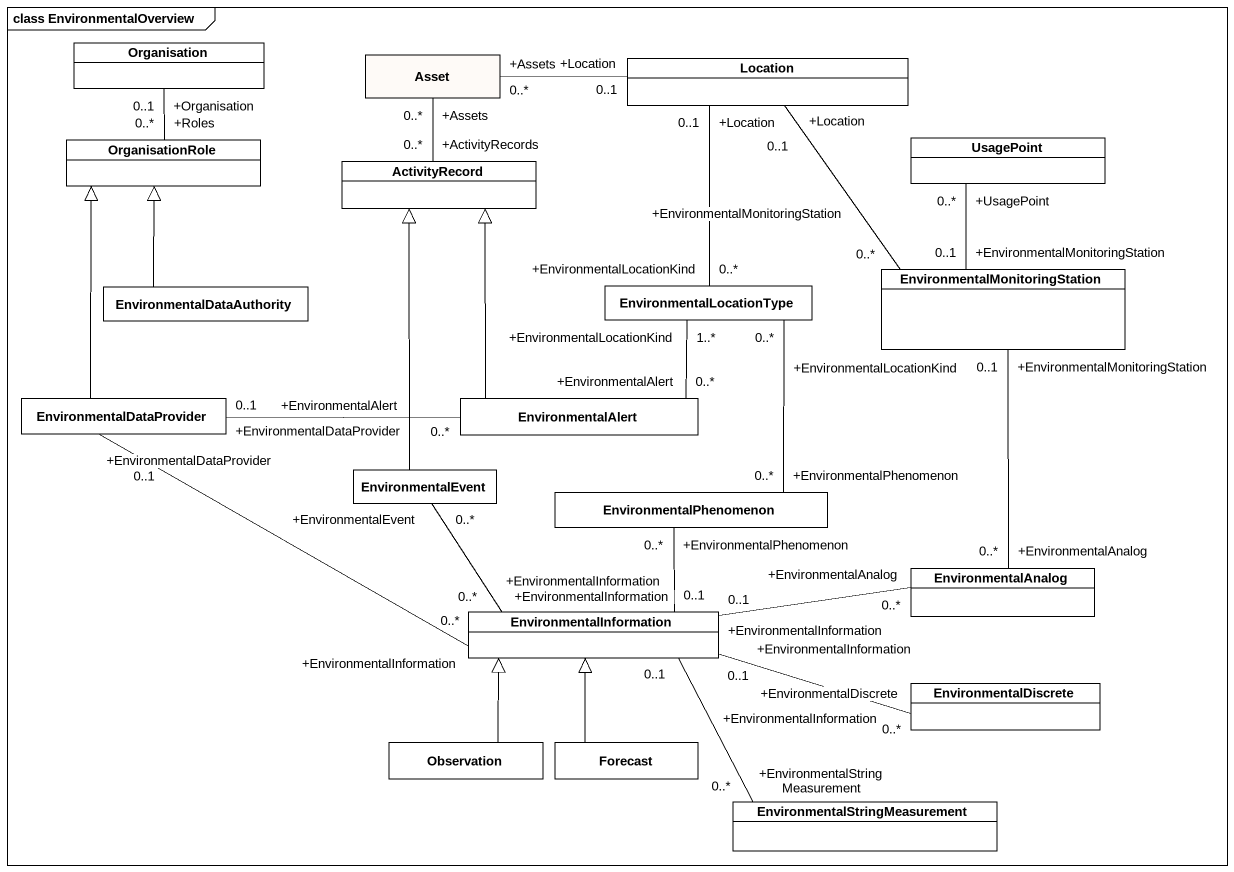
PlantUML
@startuml
mainframe class EnvironmentalOverview
hide circle
hide empty members
class Organisation
class Asset #FEFAF7
class Location
class OrganisationRole
class UsagePoint
class ActivityRecord
class EnvironmentalDataAuthority
class EnvironmentalLocationType
class "EnvironmentalMonitoringStation" as EnvironmentalMonitoringStati
class EnvironmentalDataProvider
class EnvironmentalAlert
class EnvironmentalEvent
class EnvironmentalPhenomenon
class EnvironmentalInformation
class EnvironmentalAnalog
class EnvironmentalDiscrete
class Observation
class Forecast
class "EnvironmentalStringMeasurement" as EnvironmentalStringMeasureme
Asset "+Assets\n0..*" -right- "+Location\n0..1" Location
Asset "+Assets\n0..*" -- "+ActivityRecords\n0..*" ActivityRecord
OrganisationRole "+Roles\n0..*" -up- "+Organisation\n0..1" Organisation
EnvironmentalDataAuthority -up-|> OrganisationRole
EnvironmentalLocationType "+EnvironmentalLocationKind\n0..*" -up- "+Location\n0..1" Location
EnvironmentalMonitoringStati "+EnvironmentalMonitoringStation\n0..*" -up- "+Location\n0..1" Location
EnvironmentalMonitoringStati "+EnvironmentalMonitoringStation\n0..1" -up- "+UsagePoint\n0..*" UsagePoint
EnvironmentalDataProvider -up-|> OrganisationRole
EnvironmentalAlert -up-|> ActivityRecord
EnvironmentalAlert "+EnvironmentalAlert\n0..*" -up- "+EnvironmentalLocationKind\n1..*" EnvironmentalLocationType
EnvironmentalAlert "+EnvironmentalAlert\n0..*" -left- "+EnvironmentalDataProvider\n0..1" EnvironmentalDataProvider
EnvironmentalEvent -up-|> ActivityRecord
EnvironmentalEvent "+EnvironmentalEvent\n0..*" -- "+EnvironmentalInformation\n0..*" EnvironmentalInformation
EnvironmentalPhenomenon "+EnvironmentalPhenomenon\n0..*" -up- "+EnvironmentalLocationKind\n0..*" EnvironmentalLocationType
EnvironmentalPhenomenon "+EnvironmentalPhenomenon\n0..*" -- "+EnvironmentalInformation\n0..1" EnvironmentalInformation
EnvironmentalInformation "+EnvironmentalInformation\n0..*" -left- "+EnvironmentalDataProvider\n0..1" EnvironmentalDataProvider
EnvironmentalAnalog "+EnvironmentalAnalog\n0..*" -up- "+EnvironmentalMonitoringStation\n0..1" EnvironmentalMonitoringStati
EnvironmentalAnalog "+EnvironmentalAnalog\n0..*" -left- "+EnvironmentalInformation\n0..1" EnvironmentalInformation
EnvironmentalDiscrete "+EnvironmentalDiscrete\n0..*" -left- "+EnvironmentalInformation\n0..1" EnvironmentalInformation
Observation -up-|> EnvironmentalInformation
Forecast -up-|> EnvironmentalInformation
EnvironmentalStringMeasureme "+EnvironmentalStringMeasurement\n0..*" -up- "+EnvironmentalInformation\n0..1" EnvironmentalInformation
@enduml
